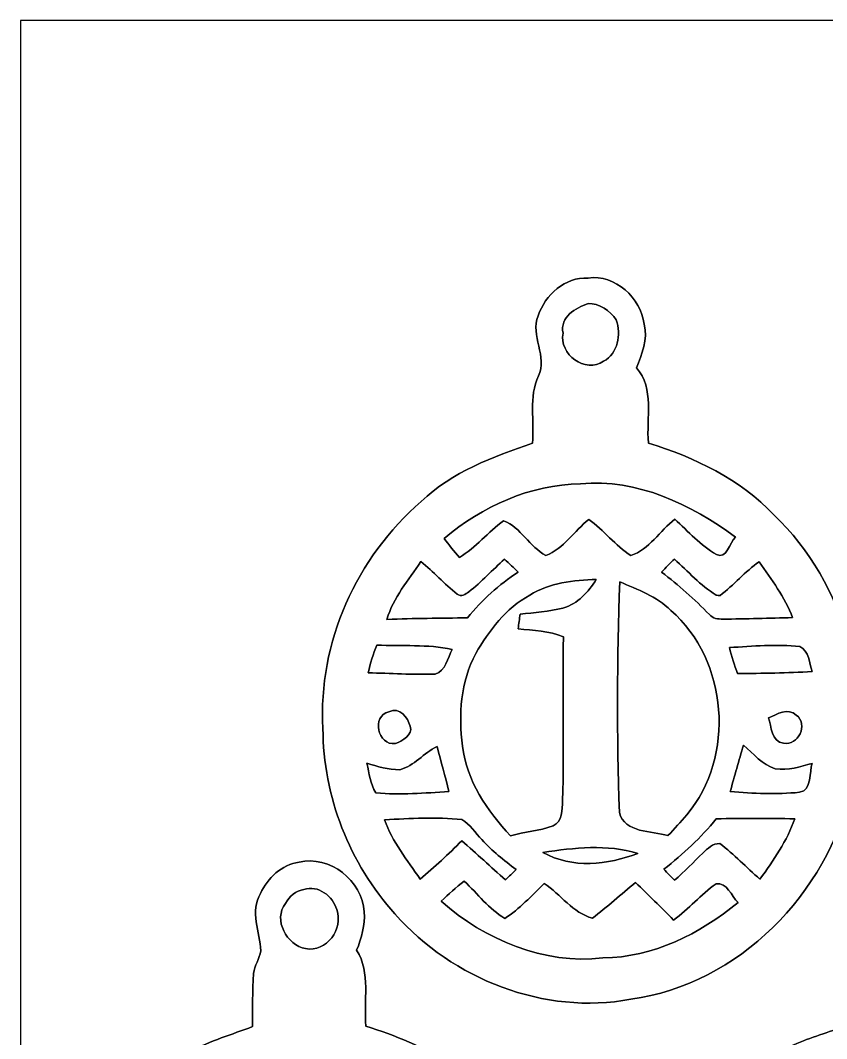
# Model space of a CAD drawing. Header units: centimetres. Extents: x -16.8 to 16.8, y -16.7 to 16.7.
# Drawn here: x -16.77 to -5.4, y 2.31 to 16.67 of the extents above; entities that cross this region are included whole.
import ezdxf

# ---------------------------------------------------------------- set-up
doc = ezdxf.new("R2010")
doc.units = ezdxf.units.CM
doc.header["$MEASUREMENT"] = 0
doc.layers.add('Layer 1', color=7, linetype='Continuous')

msp = doc.modelspace()

# ---------------------------------------------------------------- linework, layer by layer
at = {"layer": 'Layer 1', "color": 7}
for points, knots in [([(-16.77458, 16.66875), (-16.77458, 16.66875), (16.77458, 16.66875), (16.77458, 16.66875), (16.77458, 16.66875), (16.77458, 16.66875), (16.77458, -16.66875), (16.77458, -16.66875), (16.77458, -16.66875), (16.77458, -16.66875), (-16.77458, -16.66875), (-16.77458, -16.66875), (-16.77458, -16.66875), (-16.77458, -16.66875), (-16.77458, 16.66875), (-16.77458, 16.66875), (-16.77458, 16.66875), (-16.77458, 16.66875), (-16.77458, 16.66875), (-16.77458, 16.66875)], [0, 0, 0, 0, 0.16666667, 0.16666667, 0.16666667, 0.16666667, 0.33333333, 0.33333333, 0.33333333, 0.33333333, 0.5, 0.5, 0.5, 0.5, 0.66666667, 0.66666667, 0.66666667, 0.66666667, 1, 1, 1, 1]), ([(-9.46997, 12.50174), (-9.58956, 12.22657), (-9.32815, 11.92354), (-9.46644, 11.65437), (-9.46644, 11.65437), (-9.60473, 11.35839), (-9.52218, 11.01831), (-9.54864, 10.70434), (-9.54864, 10.70434), (-10.10885, 10.5156), (-10.68458, 10.30111), (-11.11885, 9.88342), (-11.11885, 9.88342), (-12.03149, 9.09955), (-12.57723, 7.89164), (-12.50633, 6.68443), (-12.50633, 6.68443), (-12.50562, 5.72594), (-12.12991, 4.77802), (-11.48997, 4.06753), (-11.48997, 4.06753), (-10.67576, 3.14607), (-9.38283, 2.6356), (-8.16116, 2.86491), (-8.16116, 2.86491), (-6.63787, 3.07763), (-5.38692, 4.35434), (-5.05813, 5.83494), (-5.05813, 5.83494), (-4.73322, 7.1942), (-5.1241, 8.72278), (-6.14433, 9.69539), (-6.14433, 9.69539), (-6.62305, 10.1981), (-7.26158, 10.50502), (-7.91563, 10.70857), (-7.91563, 10.70857), (-7.94597, 11.06064), (-7.82638, 11.48009), (-8.0839, 11.76796), (-8.0839, 11.76796), (-8.00629, 11.96305), (-7.91986, 12.16942), (-7.97454, 12.38462), (-7.97454, 12.38462), (-8.02428, 12.75503), (-8.37953, 13.08982), (-8.76547, 13.03479), (-8.76547, 13.03479), (-9.09038, 13.05384), (-9.3726, 12.79737), (-9.46997, 12.50174), (-9.46997, 12.50174), (-9.46997, 12.50174), (-9.46997, 12.50174), (-9.46997, 12.50174)], [0, 0, 0, 0, 0.06666667, 0.06666667, 0.06666667, 0.06666667, 0.13333333, 0.13333333, 0.13333333, 0.13333333, 0.2, 0.2, 0.2, 0.2, 0.26666667, 0.26666667, 0.26666667, 0.26666667, 0.33333333, 0.33333333, 0.33333333, 0.33333333, 0.4, 0.4, 0.4, 0.4, 0.46666667, 0.46666667, 0.46666667, 0.46666667, 0.53333333, 0.53333333, 0.53333333, 0.53333333, 0.6, 0.6, 0.6, 0.6, 0.66666667, 0.66666667, 0.66666667, 0.66666667, 0.73333333, 0.73333333, 0.73333333, 0.73333333, 0.8, 0.8, 0.8, 0.8, 0.86666667, 0.86666667, 0.86666667, 0.86666667, 1, 1, 1, 1]), ([(-8.76618, 12.67601), (-8.61272, 12.67989), (-8.4515, 12.57476), (-8.3693, 12.44424), (-8.3693, 12.44424), (-8.29592, 12.23857), (-8.3439, 11.97292), (-8.54604, 11.86109), (-8.54604, 11.86109), (-8.80322, 11.68294), (-9.17998, 11.95952), (-9.11895, 12.25903), (-9.11895, 12.25903), (-9.16623, 12.48551), (-8.94186, 12.61533), (-8.76618, 12.67601)], [0, 0, 0, 0, 0.2, 0.2, 0.2, 0.2, 0.4, 0.4, 0.4, 0.4, 0.6, 0.6, 0.6, 0.6, 1, 1, 1, 1]), ([(-10.79712, 9.36202), (-10.25948, 9.81675), (-9.5825, 10.1219), (-8.8713, 10.13354), (-8.8713, 10.13354), (-8.07473, 10.20657), (-7.31132, 9.84814), (-6.68796, 9.38248), (-6.68796, 9.38248), (-6.77051, 9.29957), (-6.81214, 9.06533), (-6.95537, 9.13553), (-6.95537, 9.13553), (-7.17762, 9.26782), (-7.35365, 9.45974), (-7.54204, 9.63366), (-7.54204, 9.63366), (-7.75476, 9.47385), (-7.90081, 9.2075), (-8.16151, 9.12107), (-8.16151, 9.12107), (-8.38271, 9.26147), (-8.54322, 9.47949), (-8.7563, 9.63224), (-8.7563, 9.63224), (-8.95773, 9.46679), (-9.11084, 9.22161), (-9.3599, 9.12354), (-9.3599, 9.12354), (-9.59344, 9.24278), (-9.71444, 9.51936), (-9.95786, 9.61355), (-9.95786, 9.61355), (-10.17376, 9.45021), (-10.35015, 9.23713), (-10.58192, 9.09355), (-10.58192, 9.09355), (-10.65424, 9.18281), (-10.72727, 9.271), (-10.79712, 9.36202)], [0, 0, 0, 0, 0.09090909, 0.09090909, 0.09090909, 0.09090909, 0.18181818, 0.18181818, 0.18181818, 0.18181818, 0.27272727, 0.27272727, 0.27272727, 0.27272727, 0.36363636, 0.36363636, 0.36363636, 0.36363636, 0.45454545, 0.45454545, 0.45454545, 0.45454545, 0.54545455, 0.54545455, 0.54545455, 0.54545455, 0.63636364, 0.63636364, 0.63636364, 0.63636364, 0.72727273, 0.72727273, 0.72727273, 0.72727273, 0.81818182, 0.81818182, 0.81818182, 0.81818182, 1, 1, 1, 1]), ([(-10.44681, 8.61025), (-10.26724, 8.75065), (-10.1152, 8.9214), (-9.94375, 9.07097), (-9.94375, 9.07097), (-9.87919, 9.00959), (-9.81498, 8.94821), (-9.75078, 8.88647), (-9.75078, 8.88647), (-10.02524, 8.71467), (-10.26125, 8.49207), (-10.46762, 8.24406), (-10.46762, 8.24406), (-10.84615, 8.23807), (-11.22433, 8.23666), (-11.60251, 8.22184), (-11.60251, 8.22184), (-11.51784, 8.53017), (-11.29594, 8.77358), (-11.12591, 9.03711), (-11.12591, 9.03711), (-10.94775, 8.89282), (-10.79218, 8.72172), (-10.61261, 8.57956), (-10.61261, 8.57956), (-10.5597, 8.53264), (-10.49302, 8.57744), (-10.44681, 8.61025)], [0, 0, 0, 0, 0.125, 0.125, 0.125, 0.125, 0.25, 0.25, 0.25, 0.25, 0.375, 0.375, 0.375, 0.375, 0.5, 0.5, 0.5, 0.5, 0.625, 0.625, 0.625, 0.625, 0.75, 0.75, 0.75, 0.75, 1, 1, 1, 1]), ([(-7.72901, 8.88718), (-7.67151, 8.95174), (-7.61118, 9.01312), (-7.54803, 9.07203), (-7.54803, 9.07203), (-7.35647, 8.89847), (-7.18009, 8.70197), (-6.96066, 8.56297), (-6.96066, 8.56297), (-6.94655, 8.56156), (-6.91833, 8.55839), (-6.90421, 8.55698), (-6.90421, 8.55698), (-6.70842, 8.70267), (-6.55461, 8.89847), (-6.35035, 9.03393), (-6.35035, 9.03393), (-6.18102, 8.78064), (-5.98734, 8.53581), (-5.88081, 8.24724), (-5.88081, 8.24724), (-6.20854, 8.23877), (-6.53591, 8.22642), (-6.86364, 8.22607), (-6.86364, 8.22607), (-6.93208, 8.22466), (-7.00758, 8.23348), (-7.0552, 8.28887), (-7.0552, 8.28887), (-7.2644, 8.50477), (-7.48736, 8.70797), (-7.72901, 8.88718)], [0, 0, 0, 0, 0.11111111, 0.11111111, 0.11111111, 0.11111111, 0.22222222, 0.22222222, 0.22222222, 0.22222222, 0.33333333, 0.33333333, 0.33333333, 0.33333333, 0.44444444, 0.44444444, 0.44444444, 0.44444444, 0.55555556, 0.55555556, 0.55555556, 0.55555556, 0.66666667, 0.66666667, 0.66666667, 0.66666667, 0.77777778, 0.77777778, 0.77777778, 0.77777778, 1, 1, 1, 1]), ([(-9.58638, 8.56297), (-9.3091, 8.74042), (-8.97079, 8.77499), (-8.64941, 8.78417), (-8.64941, 8.78417), (-8.76371, 8.60813), (-8.9087, 8.44127), (-9.11966, 8.38094), (-9.11966, 8.38094), (-9.31863, 8.33473), (-9.52218, 8.31674), (-9.72503, 8.29522), (-9.72503, 8.29522), (-9.73455, 8.22678), (-9.74337, 8.15799), (-9.75113, 8.08884), (-9.75113, 8.08884), (-9.53735, 8.0645), (-9.31651, 8.0585), (-9.11472, 7.97595), (-9.11472, 7.97595), (-9.12954, 7.20443), (-9.10343, 6.4329), (-9.1246, 5.66208), (-9.1246, 5.66208), (-9.13024, 5.54496), (-9.12424, 5.36504), (-9.25971, 5.31072), (-9.25971, 5.31072), (-9.45127, 5.2324), (-9.66399, 5.23134), (-9.86049, 5.16855), (-9.86049, 5.16855), (-10.18928, 5.52344), (-10.47926, 5.94325), (-10.53853, 6.43572), (-10.53853, 6.43572), (-10.59533, 6.87352), (-10.56428, 7.34413), (-10.35121, 7.73889), (-10.35121, 7.73889), (-10.16, 8.06238), (-9.92823, 8.38482), (-9.58638, 8.56297)], [0, 0, 0, 0, 0.08333333, 0.08333333, 0.08333333, 0.08333333, 0.16666667, 0.16666667, 0.16666667, 0.16666667, 0.25, 0.25, 0.25, 0.25, 0.33333333, 0.33333333, 0.33333333, 0.33333333, 0.41666667, 0.41666667, 0.41666667, 0.41666667, 0.5, 0.5, 0.5, 0.5, 0.58333333, 0.58333333, 0.58333333, 0.58333333, 0.66666667, 0.66666667, 0.66666667, 0.66666667, 0.75, 0.75, 0.75, 0.75, 0.83333333, 0.83333333, 0.83333333, 0.83333333, 1, 1, 1, 1]), ([(-8.3185, 8.75171), (-8.06662, 8.6427), (-7.7978, 8.54357), (-7.59813, 8.34778), (-7.59813, 8.34778), (-6.79133, 7.64681), (-6.68267, 6.28368), (-7.37411, 5.467), (-7.37411, 5.467), (-7.45702, 5.36469), (-7.54874, 5.26944), (-7.6387, 5.17313), (-7.6387, 5.17313), (-7.86765, 5.24298), (-8.25077, 5.20347), (-8.32379, 5.49981), (-8.32379, 5.49981), (-8.36189, 6.58248), (-8.35695, 7.66904), (-8.3185, 8.75171)], [0, 0, 0, 0, 0.16666667, 0.16666667, 0.16666667, 0.16666667, 0.33333333, 0.33333333, 0.33333333, 0.33333333, 0.5, 0.5, 0.5, 0.5, 0.66666667, 0.66666667, 0.66666667, 0.66666667, 1, 1, 1, 1]), ([(-11.74503, 7.85954), (-11.39225, 7.84331), (-11.03207, 7.87259), (-10.68423, 7.79886), (-10.68423, 7.79886), (-10.74808, 7.67821), (-10.77207, 7.49018), (-10.92412, 7.44996), (-10.92412, 7.44996), (-11.23844, 7.43973), (-11.55347, 7.46266), (-11.86744, 7.46831), (-11.86744, 7.46831), (-11.83922, 7.60271), (-11.79865, 7.73359), (-11.74503, 7.85954)], [0, 0, 0, 0, 0.2, 0.2, 0.2, 0.2, 0.4, 0.4, 0.4, 0.4, 0.6, 0.6, 0.6, 0.6, 1, 1, 1, 1]), ([(-6.77298, 7.82426), (-6.44243, 7.84225), (-6.10764, 7.87612), (-5.77779, 7.83766), (-5.77779, 7.83766), (-5.64727, 7.77769), (-5.64727, 7.60589), (-5.60388, 7.48736), (-5.60388, 7.48736), (-5.95489, 7.46407), (-6.30626, 7.4609), (-6.65727, 7.45808), (-6.65727, 7.45808), (-6.70384, 7.57731), (-6.74299, 7.69973), (-6.77298, 7.82426)], [0, 0, 0, 0, 0.2, 0.2, 0.2, 0.2, 0.4, 0.4, 0.4, 0.4, 0.6, 0.6, 0.6, 0.6, 1, 1, 1, 1]), ([(-11.57605, 6.91868), (-11.42365, 6.991), (-11.30864, 6.84071), (-11.27619, 6.71583), (-11.27619, 6.71583), (-11.23068, 6.59024), (-11.38943, 6.50487), (-11.48433, 6.471), (-11.48433, 6.471), (-11.73409, 6.43643), (-11.82652, 6.8647), (-11.57605, 6.91868)], [0, 0, 0, 0, 0.25, 0.25, 0.25, 0.25, 0.5, 0.5, 0.5, 0.5, 1, 1, 1, 1]), ([(-6.21877, 6.83366), (-6.09953, 6.88481), (-5.94642, 6.98218), (-5.8293, 6.87211), (-5.8293, 6.87211), (-5.65009, 6.73911), (-5.80319, 6.43678), (-6.01098, 6.47559), (-6.01098, 6.47559), (-6.18102, 6.4957), (-6.18173, 6.71195), (-6.21877, 6.83366)], [0, 0, 0, 0, 0.25, 0.25, 0.25, 0.25, 0.5, 0.5, 0.5, 0.5, 1, 1, 1, 1]), ([(-11.42365, 6.10164), (-11.21939, 6.15562), (-11.08251, 6.33801), (-10.89554, 6.43008), (-10.89554, 6.43008), (-10.84298, 6.217), (-10.77877, 6.00639), (-10.72833, 5.79261), (-10.72833, 5.79261), (-11.07087, 5.77462), (-11.41659, 5.74216), (-11.75879, 5.77568), (-11.75879, 5.77568), (-11.84204, 5.89809), (-11.85016, 6.05296), (-11.88649, 6.19266), (-11.88649, 6.19266), (-11.7348, 6.15103), (-11.58311, 6.09706), (-11.42365, 6.10164)], [0, 0, 0, 0, 0.16666667, 0.16666667, 0.16666667, 0.16666667, 0.33333333, 0.33333333, 0.33333333, 0.33333333, 0.5, 0.5, 0.5, 0.5, 0.66666667, 0.66666667, 0.66666667, 0.66666667, 1, 1, 1, 1]), ([(-6.57437, 6.44772), (-6.43149, 6.33166), (-6.30978, 6.16726), (-6.12458, 6.11611), (-6.12458, 6.11611), (-5.94678, 6.08259), (-5.77215, 6.14504), (-5.60317, 6.1916), (-5.60317, 6.1916), (-5.64938, 6.07342), (-5.60317, 5.81413), (-5.78132, 5.78379), (-5.78132, 5.78379), (-6.10729, 5.75028), (-6.43502, 5.76827), (-6.76063, 5.79332), (-6.76063, 5.79332), (-6.70207, 6.01274), (-6.63575, 6.2297), (-6.57437, 6.44772)], [0, 0, 0, 0, 0.16666667, 0.16666667, 0.16666667, 0.16666667, 0.33333333, 0.33333333, 0.33333333, 0.33333333, 0.5, 0.5, 0.5, 0.5, 0.66666667, 0.66666667, 0.66666667, 0.66666667, 1, 1, 1, 1]), ([(-11.63708, 5.39644), (-11.27407, 5.41408), (-10.90859, 5.43666), (-10.54594, 5.39785), (-10.54594, 5.39785), (-10.42811, 5.33153), (-10.35826, 5.20841), (-10.26231, 5.11704), (-10.26231, 5.11704), (-10.12225, 4.95441), (-9.9501, 4.82635), (-9.78253, 4.69441), (-9.78253, 4.69441), (-9.83086, 4.64573), (-9.87989, 4.5974), (-9.92893, 4.54942), (-9.92893, 4.54942), (-10.13919, 4.72828), (-10.33851, 4.91984), (-10.5477, 5.09976), (-10.5477, 5.09976), (-10.73256, 4.9089), (-10.93188, 4.73357), (-11.13226, 4.5593), (-11.13226, 4.5593), (-11.32029, 4.82459), (-11.5256, 5.08741), (-11.63708, 5.39644)], [0, 0, 0, 0, 0.125, 0.125, 0.125, 0.125, 0.25, 0.25, 0.25, 0.25, 0.375, 0.375, 0.375, 0.375, 0.5, 0.5, 0.5, 0.5, 0.625, 0.625, 0.625, 0.625, 0.75, 0.75, 0.75, 0.75, 1, 1, 1, 1]), ([(-6.95748, 5.4102), (-6.58848, 5.41514), (-6.21947, 5.41549), (-5.85047, 5.40985), (-5.85047, 5.40985), (-5.95701, 5.09658), (-6.14998, 4.82494), (-6.34189, 4.5593), (-6.34189, 4.5593), (-6.53344, 4.72264), (-6.7056, 4.9082), (-6.90704, 5.05989), (-6.90704, 5.05989), (-7.00617, 5.06483), (-7.08096, 4.98898), (-7.14798, 4.92654), (-7.14798, 4.92654), (-7.27851, 4.79637), (-7.40798, 4.66584), (-7.54451, 4.54201), (-7.54451, 4.54201), (-7.59601, 4.59352), (-7.64681, 4.64608), (-7.6962, 4.699), (-7.6962, 4.699), (-7.42633, 4.91067), (-7.17338, 5.1435), (-6.95748, 5.4102)], [0, 0, 0, 0, 0.125, 0.125, 0.125, 0.125, 0.25, 0.25, 0.25, 0.25, 0.375, 0.375, 0.375, 0.375, 0.5, 0.5, 0.5, 0.5, 0.625, 0.625, 0.625, 0.625, 0.75, 0.75, 0.75, 0.75, 1, 1, 1, 1]), ([(-9.40188, 4.93607), (-8.96338, 5.00204), (-8.49454, 5.05284), (-8.06309, 4.92196), (-8.06309, 4.92196), (-8.48924, 4.76109), (-8.98984, 4.70112), (-9.40188, 4.93607)], [0, 0, 0, 0, 0.33333333, 0.33333333, 0.33333333, 0.33333333, 1, 1, 1, 1]), ([(-12.84358, 4.79743), (-13.08629, 4.76391), (-13.28843, 4.57447), (-13.38756, 4.35645), (-13.38756, 4.35645), (-13.53679, 4.10563), (-13.39921, 3.81529), (-13.38298, 3.54683), (-13.38298, 3.54683), (-13.39991, 3.4357), (-13.47082, 3.3401), (-13.48352, 3.22721), (-13.48352, 3.22721), (-13.50292, 2.97886), (-13.49657, 2.72909), (-13.49869, 2.47968), (-13.49869, 2.47968), (-13.79079, 2.36784), (-14.09418, 2.28141), (-14.37111, 2.13254), (-14.37111, 2.13254), (-15.02198, 1.79211), (-15.56385, 1.25413), (-15.93356, 0.62124), (-15.93356, 0.62124), (-16.7259, -0.72143), (-16.6497, -2.51601), (-15.74624, -3.78672), (-15.74624, -3.78672), (-15.02516, -4.86622), (-13.70189, -5.53473), (-12.40084, -5.40985), (-12.40084, -5.40985), (-10.95481, -5.31671), (-9.67423, -4.26332), (-9.17787, -2.92206), (-9.17787, -2.92206), (-8.66175, -1.61149), (-8.88894, -0.03669), (-9.75819, 1.0728), (-9.75819, 1.0728), (-10.27606, 1.78294), (-11.07158, 2.23555), (-11.90131, 2.48461), (-11.90131, 2.48461), (-11.93236, 2.83633), (-11.83181, 3.23885), (-12.03043, 3.55494), (-12.03043, 3.55494), (-11.96446, 3.72745), (-11.90907, 3.90984), (-11.92283, 4.09646), (-11.92283, 4.09646), (-11.94964, 4.53496), (-12.40896, 4.90291), (-12.84358, 4.79743), (-12.84358, 4.79743), (-12.84358, 4.79743), (-12.84358, 4.79743), (-12.84358, 4.79743)], [0, 0, 0, 0, 0.0625, 0.0625, 0.0625, 0.0625, 0.125, 0.125, 0.125, 0.125, 0.1875, 0.1875, 0.1875, 0.1875, 0.25, 0.25, 0.25, 0.25, 0.3125, 0.3125, 0.3125, 0.3125, 0.375, 0.375, 0.375, 0.375, 0.4375, 0.4375, 0.4375, 0.4375, 0.5, 0.5, 0.5, 0.5, 0.5625, 0.5625, 0.5625, 0.5625, 0.625, 0.625, 0.625, 0.625, 0.6875, 0.6875, 0.6875, 0.6875, 0.75, 0.75, 0.75, 0.75, 0.8125, 0.8125, 0.8125, 0.8125, 0.875, 0.875, 0.875, 0.875, 1, 1, 1, 1]), ([(-5.1308, 4.11021), (-5.15549, 3.8795), (-5.00839, 3.64278), (-5.09764, 3.41736), (-5.09764, 3.41736), (-5.19042, 3.11397), (-5.16396, 2.79224), (-5.1756, 2.47932), (-5.1756, 2.47932), (-5.4169, 2.37949), (-5.67231, 2.31563), (-5.90868, 2.2031), (-5.90868, 2.2031), (-7.31943, 1.56245), (-8.22607, 0.00529), (-8.15834, -1.53353), (-8.15834, -1.53353), (-8.14317, -2.78941), (-7.50746, -4.02661), (-6.47488, -4.74662), (-6.47488, -4.74662), (-5.36822, -5.55731), (-3.78531, -5.64444), (-2.60103, -4.94841), (-2.60103, -4.94841), (-1.16769, -4.17618), (-0.37148, -2.43699), (-0.63359, -0.84349), (-0.63359, -0.84349), (-0.75212, 0.14499), (-1.28094, 1.06221), (-2.04047, 1.69792), (-2.04047, 1.69792), (-2.47544, 2.08809), (-3.0286, 2.29835), (-3.57258, 2.48391), (-3.57258, 2.48391), (-3.58704, 2.81023), (-3.55247, 3.15066), (-3.66324, 3.46393), (-3.66324, 3.46393), (-3.74333, 3.65619), (-3.58211, 3.84246), (-3.58987, 4.03613), (-3.58987, 4.03613), (-3.6262, 4.32082), (-3.76696, 4.62139), (-4.04566, 4.73922), (-4.04566, 4.73922), (-4.49086, 4.97769), (-5.12692, 4.62598), (-5.1308, 4.11021), (-5.1308, 4.11021), (-5.1308, 4.11021), (-5.1308, 4.11021), (-5.1308, 4.11021)], [0, 0, 0, 0, 0.06666667, 0.06666667, 0.06666667, 0.06666667, 0.13333333, 0.13333333, 0.13333333, 0.13333333, 0.2, 0.2, 0.2, 0.2, 0.26666667, 0.26666667, 0.26666667, 0.26666667, 0.33333333, 0.33333333, 0.33333333, 0.33333333, 0.4, 0.4, 0.4, 0.4, 0.46666667, 0.46666667, 0.46666667, 0.46666667, 0.53333333, 0.53333333, 0.53333333, 0.53333333, 0.6, 0.6, 0.6, 0.6, 0.66666667, 0.66666667, 0.66666667, 0.66666667, 0.73333333, 0.73333333, 0.73333333, 0.73333333, 0.8, 0.8, 0.8, 0.8, 0.86666667, 0.86666667, 0.86666667, 0.86666667, 1, 1, 1, 1]), ([(-12.77338, 4.4129), (-12.57476, 4.48063), (-12.3638, 4.31765), (-12.31053, 4.12962), (-12.31053, 4.12962), (-12.21246, 3.85833), (-12.4527, 3.52143), (-12.75256, 3.57893), (-12.75256, 3.57893), (-13.01433, 3.62797), (-13.214, 3.98604), (-13.03408, 4.21499), (-13.03408, 4.21499), (-12.98046, 4.31377), (-12.88874, 4.39879), (-12.77338, 4.4129)], [0, 0, 0, 0, 0.2, 0.2, 0.2, 0.2, 0.4, 0.4, 0.4, 0.4, 0.6, 0.6, 0.6, 0.6, 1, 1, 1, 1]), ([(-10.83698, 4.24921), (-10.73256, 4.34622), (-10.62919, 4.445), (-10.51278, 4.5279), (-10.51278, 4.5279), (-10.32228, 4.35504), (-10.16423, 4.13491), (-9.93987, 4.00473), (-9.93987, 4.00473), (-9.73067, 4.13844), (-9.56381, 4.32647), (-9.38565, 4.49721), (-9.38565, 4.49721), (-9.15494, 4.34375), (-8.97784, 4.08517), (-8.70479, 4.0065), (-8.70479, 4.0065), (-8.4963, 4.16736), (-8.30368, 4.34799), (-8.09519, 4.50921), (-8.09519, 4.50921), (-7.91633, 4.33388), (-7.73748, 4.15854), (-7.55897, 3.98251), (-7.55897, 3.98251), (-7.34236, 4.13244), (-7.17868, 4.34587), (-6.96066, 4.49263), (-6.96066, 4.49263), (-6.80791, 4.51697), (-6.7437, 4.32329), (-6.65057, 4.23016), (-6.65057, 4.23016), (-7.18608, 3.78601), (-7.84789, 3.45616), (-8.55557, 3.44699), (-8.55557, 3.44699), (-9.39094, 3.35421), (-10.22068, 3.69888), (-10.83698, 4.24921)], [0, 0, 0, 0, 0.09090909, 0.09090909, 0.09090909, 0.09090909, 0.18181818, 0.18181818, 0.18181818, 0.18181818, 0.27272727, 0.27272727, 0.27272727, 0.27272727, 0.36363636, 0.36363636, 0.36363636, 0.36363636, 0.45454545, 0.45454545, 0.45454545, 0.45454545, 0.54545455, 0.54545455, 0.54545455, 0.54545455, 0.63636364, 0.63636364, 0.63636364, 0.63636364, 0.72727273, 0.72727273, 0.72727273, 0.72727273, 0.81818182, 0.81818182, 0.81818182, 0.81818182, 1, 1, 1, 1])]:
    msp.add_open_spline(points, degree=3, knots=knots, dxfattribs=at)
at = {"layer": 'Layer 1', "color": 250}
for points, knots in [([(-9.46997, 12.50174), (-9.3726, 12.79737), (-9.09038, 13.05384), (-8.76547, 13.03479), (-8.76547, 13.03479), (-8.37953, 13.08982), (-8.02428, 12.75503), (-7.97454, 12.38462), (-7.97454, 12.38462), (-7.91986, 12.16942), (-8.00629, 11.96305), (-8.0839, 11.76796), (-8.0839, 11.76796), (-7.82638, 11.48009), (-7.94597, 11.06064), (-7.91563, 10.70857), (-7.91563, 10.70857), (-7.26158, 10.50502), (-6.62305, 10.1981), (-6.14433, 9.69539), (-6.14433, 9.69539), (-5.1241, 8.72278), (-4.73322, 7.1942), (-5.05813, 5.83494), (-5.05813, 5.83494), (-5.38692, 4.35434), (-6.63787, 3.07763), (-8.16116, 2.86491), (-8.16116, 2.86491), (-9.38283, 2.6356), (-10.67576, 3.14607), (-11.48997, 4.06753), (-11.48997, 4.06753), (-12.12991, 4.77802), (-12.50562, 5.72594), (-12.50633, 6.68443), (-12.50633, 6.68443), (-12.57723, 7.89164), (-12.03149, 9.09955), (-11.11885, 9.88342), (-11.11885, 9.88342), (-10.68458, 10.30111), (-10.10885, 10.5156), (-9.54864, 10.70434), (-9.54864, 10.70434), (-9.52218, 11.01831), (-9.60473, 11.35839), (-9.46644, 11.65437), (-9.46644, 11.65437), (-9.32815, 11.92354), (-9.58956, 12.22657), (-9.46997, 12.50174), (-9.46997, 12.50174), (-9.46997, 12.50174), (-9.46997, 12.50174), (-9.46997, 12.50174)], [0, 0, 0, 0, 0.06666667, 0.06666667, 0.06666667, 0.06666667, 0.13333333, 0.13333333, 0.13333333, 0.13333333, 0.2, 0.2, 0.2, 0.2, 0.26666667, 0.26666667, 0.26666667, 0.26666667, 0.33333333, 0.33333333, 0.33333333, 0.33333333, 0.4, 0.4, 0.4, 0.4, 0.46666667, 0.46666667, 0.46666667, 0.46666667, 0.53333333, 0.53333333, 0.53333333, 0.53333333, 0.6, 0.6, 0.6, 0.6, 0.66666667, 0.66666667, 0.66666667, 0.66666667, 0.73333333, 0.73333333, 0.73333333, 0.73333333, 0.8, 0.8, 0.8, 0.8, 0.86666667, 0.86666667, 0.86666667, 0.86666667, 1, 1, 1, 1]), ([(-8.76618, 12.67601), (-8.94186, 12.61533), (-9.16623, 12.48551), (-9.11895, 12.25903), (-9.11895, 12.25903), (-9.17998, 11.95952), (-8.80322, 11.68294), (-8.54604, 11.86109), (-8.54604, 11.86109), (-8.3439, 11.97292), (-8.29592, 12.23857), (-8.3693, 12.44424), (-8.3693, 12.44424), (-8.4515, 12.57476), (-8.61272, 12.67989), (-8.76618, 12.67601), (-8.76618, 12.67601), (-8.76618, 12.67601), (-8.76618, 12.67601), (-8.76618, 12.67601)], [0, 0, 0, 0, 0.16666667, 0.16666667, 0.16666667, 0.16666667, 0.33333333, 0.33333333, 0.33333333, 0.33333333, 0.5, 0.5, 0.5, 0.5, 0.66666667, 0.66666667, 0.66666667, 0.66666667, 1, 1, 1, 1]), ([(-10.79712, 9.36202), (-10.72727, 9.271), (-10.65424, 9.18281), (-10.58192, 9.09355), (-10.58192, 9.09355), (-10.35015, 9.23713), (-10.17376, 9.45021), (-9.95786, 9.61355), (-9.95786, 9.61355), (-9.71444, 9.51936), (-9.59344, 9.24278), (-9.3599, 9.12354), (-9.3599, 9.12354), (-9.11084, 9.22161), (-8.95773, 9.46679), (-8.7563, 9.63224), (-8.7563, 9.63224), (-8.54322, 9.47949), (-8.38271, 9.26147), (-8.16151, 9.12107), (-8.16151, 9.12107), (-7.90081, 9.2075), (-7.75476, 9.47385), (-7.54204, 9.63366), (-7.54204, 9.63366), (-7.35365, 9.45974), (-7.17762, 9.26782), (-6.95537, 9.13553), (-6.95537, 9.13553), (-6.81214, 9.06533), (-6.77051, 9.29957), (-6.68796, 9.38248), (-6.68796, 9.38248), (-7.31132, 9.84814), (-8.07473, 10.20657), (-8.8713, 10.13354), (-8.8713, 10.13354), (-9.5825, 10.1219), (-10.25948, 9.81675), (-10.79712, 9.36202), (-10.79712, 9.36202), (-10.79712, 9.36202), (-10.79712, 9.36202), (-10.79712, 9.36202)], [0, 0, 0, 0, 0.08333333, 0.08333333, 0.08333333, 0.08333333, 0.16666667, 0.16666667, 0.16666667, 0.16666667, 0.25, 0.25, 0.25, 0.25, 0.33333333, 0.33333333, 0.33333333, 0.33333333, 0.41666667, 0.41666667, 0.41666667, 0.41666667, 0.5, 0.5, 0.5, 0.5, 0.58333333, 0.58333333, 0.58333333, 0.58333333, 0.66666667, 0.66666667, 0.66666667, 0.66666667, 0.75, 0.75, 0.75, 0.75, 0.83333333, 0.83333333, 0.83333333, 0.83333333, 1, 1, 1, 1]), ([(-10.44681, 8.61025), (-10.49302, 8.57744), (-10.5597, 8.53264), (-10.61261, 8.57956), (-10.61261, 8.57956), (-10.79218, 8.72172), (-10.94775, 8.89282), (-11.12591, 9.03711), (-11.12591, 9.03711), (-11.29594, 8.77358), (-11.51784, 8.53017), (-11.60251, 8.22184), (-11.60251, 8.22184), (-11.22433, 8.23666), (-10.84615, 8.23807), (-10.46762, 8.24406), (-10.46762, 8.24406), (-10.26125, 8.49207), (-10.02524, 8.71467), (-9.75078, 8.88647), (-9.75078, 8.88647), (-9.81498, 8.94821), (-9.87919, 9.00959), (-9.94375, 9.07097), (-9.94375, 9.07097), (-10.1152, 8.9214), (-10.26724, 8.75065), (-10.44681, 8.61025), (-10.44681, 8.61025), (-10.44681, 8.61025), (-10.44681, 8.61025), (-10.44681, 8.61025)], [0, 0, 0, 0, 0.11111111, 0.11111111, 0.11111111, 0.11111111, 0.22222222, 0.22222222, 0.22222222, 0.22222222, 0.33333333, 0.33333333, 0.33333333, 0.33333333, 0.44444444, 0.44444444, 0.44444444, 0.44444444, 0.55555556, 0.55555556, 0.55555556, 0.55555556, 0.66666667, 0.66666667, 0.66666667, 0.66666667, 0.77777778, 0.77777778, 0.77777778, 0.77777778, 1, 1, 1, 1]), ([(-7.72901, 8.88718), (-7.48736, 8.70797), (-7.2644, 8.50477), (-7.0552, 8.28887), (-7.0552, 8.28887), (-7.00758, 8.23348), (-6.93208, 8.22466), (-6.86364, 8.22607), (-6.86364, 8.22607), (-6.53591, 8.22642), (-6.20854, 8.23877), (-5.88081, 8.24724), (-5.88081, 8.24724), (-5.98734, 8.53581), (-6.18102, 8.78064), (-6.35035, 9.03393), (-6.35035, 9.03393), (-6.55461, 8.89847), (-6.70842, 8.70267), (-6.90421, 8.55698), (-6.90421, 8.55698), (-6.91833, 8.55839), (-6.94655, 8.56156), (-6.96066, 8.56297), (-6.96066, 8.56297), (-7.18009, 8.70197), (-7.35647, 8.89847), (-7.54803, 9.07203), (-7.54803, 9.07203), (-7.61118, 9.01312), (-7.67151, 8.95174), (-7.72901, 8.88718), (-7.72901, 8.88718), (-7.72901, 8.88718), (-7.72901, 8.88718), (-7.72901, 8.88718)], [0, 0, 0, 0, 0.1, 0.1, 0.1, 0.1, 0.2, 0.2, 0.2, 0.2, 0.3, 0.3, 0.3, 0.3, 0.4, 0.4, 0.4, 0.4, 0.5, 0.5, 0.5, 0.5, 0.6, 0.6, 0.6, 0.6, 0.7, 0.7, 0.7, 0.7, 0.8, 0.8, 0.8, 0.8, 1, 1, 1, 1]), ([(-9.58638, 8.56297), (-9.92823, 8.38482), (-10.16, 8.06238), (-10.35121, 7.73889), (-10.35121, 7.73889), (-10.56428, 7.34413), (-10.59533, 6.87352), (-10.53853, 6.43572), (-10.53853, 6.43572), (-10.47926, 5.94325), (-10.18928, 5.52344), (-9.86049, 5.16855), (-9.86049, 5.16855), (-9.66399, 5.23134), (-9.45127, 5.2324), (-9.25971, 5.31072), (-9.25971, 5.31072), (-9.12424, 5.36504), (-9.13024, 5.54496), (-9.1246, 5.66208), (-9.1246, 5.66208), (-9.10343, 6.4329), (-9.12954, 7.20443), (-9.11472, 7.97595), (-9.11472, 7.97595), (-9.31651, 8.0585), (-9.53735, 8.0645), (-9.75113, 8.08884), (-9.75113, 8.08884), (-9.74337, 8.15799), (-9.73455, 8.22678), (-9.72503, 8.29522), (-9.72503, 8.29522), (-9.52218, 8.31674), (-9.31863, 8.33473), (-9.11966, 8.38094), (-9.11966, 8.38094), (-8.9087, 8.44127), (-8.76371, 8.60813), (-8.64941, 8.78417), (-8.64941, 8.78417), (-8.97079, 8.77499), (-9.3091, 8.74042), (-9.58638, 8.56297), (-9.58638, 8.56297), (-9.58638, 8.56297), (-9.58638, 8.56297), (-9.58638, 8.56297)], [0, 0, 0, 0, 0.07692308, 0.07692308, 0.07692308, 0.07692308, 0.15384615, 0.15384615, 0.15384615, 0.15384615, 0.23076923, 0.23076923, 0.23076923, 0.23076923, 0.30769231, 0.30769231, 0.30769231, 0.30769231, 0.38461538, 0.38461538, 0.38461538, 0.38461538, 0.46153846, 0.46153846, 0.46153846, 0.46153846, 0.53846154, 0.53846154, 0.53846154, 0.53846154, 0.61538462, 0.61538462, 0.61538462, 0.61538462, 0.69230769, 0.69230769, 0.69230769, 0.69230769, 0.76923077, 0.76923077, 0.76923077, 0.76923077, 0.84615385, 0.84615385, 0.84615385, 0.84615385, 1, 1, 1, 1]), ([(-8.3185, 8.75171), (-8.35695, 7.66904), (-8.36189, 6.58248), (-8.32379, 5.49981), (-8.32379, 5.49981), (-8.25077, 5.20347), (-7.86765, 5.24298), (-7.6387, 5.17313), (-7.6387, 5.17313), (-7.54874, 5.26944), (-7.45702, 5.36469), (-7.37411, 5.467), (-7.37411, 5.467), (-6.68267, 6.28368), (-6.79133, 7.64681), (-7.59813, 8.34778), (-7.59813, 8.34778), (-7.7978, 8.54357), (-8.06662, 8.6427), (-8.3185, 8.75171), (-8.3185, 8.75171), (-8.3185, 8.75171), (-8.3185, 8.75171), (-8.3185, 8.75171)], [0, 0, 0, 0, 0.14285714, 0.14285714, 0.14285714, 0.14285714, 0.28571429, 0.28571429, 0.28571429, 0.28571429, 0.42857143, 0.42857143, 0.42857143, 0.42857143, 0.57142857, 0.57142857, 0.57142857, 0.57142857, 0.71428571, 0.71428571, 0.71428571, 0.71428571, 1, 1, 1, 1]), ([(-11.74503, 7.85954), (-11.79865, 7.73359), (-11.83922, 7.60271), (-11.86744, 7.46831), (-11.86744, 7.46831), (-11.55347, 7.46266), (-11.23844, 7.43973), (-10.92412, 7.44996), (-10.92412, 7.44996), (-10.77207, 7.49018), (-10.74808, 7.67821), (-10.68423, 7.79886), (-10.68423, 7.79886), (-11.03207, 7.87259), (-11.39225, 7.84331), (-11.74503, 7.85954), (-11.74503, 7.85954), (-11.74503, 7.85954), (-11.74503, 7.85954), (-11.74503, 7.85954)], [0, 0, 0, 0, 0.16666667, 0.16666667, 0.16666667, 0.16666667, 0.33333333, 0.33333333, 0.33333333, 0.33333333, 0.5, 0.5, 0.5, 0.5, 0.66666667, 0.66666667, 0.66666667, 0.66666667, 1, 1, 1, 1]), ([(-6.77298, 7.82426), (-6.74299, 7.69973), (-6.70384, 7.57731), (-6.65727, 7.45808), (-6.65727, 7.45808), (-6.30626, 7.4609), (-5.95489, 7.46407), (-5.60388, 7.48736), (-5.60388, 7.48736), (-5.64727, 7.60589), (-5.64727, 7.77769), (-5.77779, 7.83766), (-5.77779, 7.83766), (-6.10764, 7.87612), (-6.44243, 7.84225), (-6.77298, 7.82426), (-6.77298, 7.82426), (-6.77298, 7.82426), (-6.77298, 7.82426), (-6.77298, 7.82426)], [0, 0, 0, 0, 0.16666667, 0.16666667, 0.16666667, 0.16666667, 0.33333333, 0.33333333, 0.33333333, 0.33333333, 0.5, 0.5, 0.5, 0.5, 0.66666667, 0.66666667, 0.66666667, 0.66666667, 1, 1, 1, 1]), ([(-11.57605, 6.91868), (-11.82652, 6.8647), (-11.73409, 6.43643), (-11.48433, 6.471), (-11.48433, 6.471), (-11.38943, 6.50487), (-11.23068, 6.59024), (-11.27619, 6.71583), (-11.27619, 6.71583), (-11.30864, 6.84071), (-11.42365, 6.991), (-11.57605, 6.91868), (-11.57605, 6.91868), (-11.57605, 6.91868), (-11.57605, 6.91868), (-11.57605, 6.91868)], [0, 0, 0, 0, 0.2, 0.2, 0.2, 0.2, 0.4, 0.4, 0.4, 0.4, 0.6, 0.6, 0.6, 0.6, 1, 1, 1, 1]), ([(-6.21877, 6.83366), (-6.18173, 6.71195), (-6.18102, 6.4957), (-6.01098, 6.47559), (-6.01098, 6.47559), (-5.80319, 6.43678), (-5.65009, 6.73911), (-5.8293, 6.87211), (-5.8293, 6.87211), (-5.94642, 6.98218), (-6.09953, 6.88481), (-6.21877, 6.83366), (-6.21877, 6.83366), (-6.21877, 6.83366), (-6.21877, 6.83366), (-6.21877, 6.83366)], [0, 0, 0, 0, 0.2, 0.2, 0.2, 0.2, 0.4, 0.4, 0.4, 0.4, 0.6, 0.6, 0.6, 0.6, 1, 1, 1, 1]), ([(-11.42365, 6.10164), (-11.58311, 6.09706), (-11.7348, 6.15103), (-11.88649, 6.19266), (-11.88649, 6.19266), (-11.85016, 6.05296), (-11.84204, 5.89809), (-11.75879, 5.77568), (-11.75879, 5.77568), (-11.41659, 5.74216), (-11.07087, 5.77462), (-10.72833, 5.79261), (-10.72833, 5.79261), (-10.77877, 6.00639), (-10.84298, 6.217), (-10.89554, 6.43008), (-10.89554, 6.43008), (-11.08251, 6.33801), (-11.21939, 6.15562), (-11.42365, 6.10164), (-11.42365, 6.10164), (-11.42365, 6.10164), (-11.42365, 6.10164), (-11.42365, 6.10164)], [0, 0, 0, 0, 0.14285714, 0.14285714, 0.14285714, 0.14285714, 0.28571429, 0.28571429, 0.28571429, 0.28571429, 0.42857143, 0.42857143, 0.42857143, 0.42857143, 0.57142857, 0.57142857, 0.57142857, 0.57142857, 0.71428571, 0.71428571, 0.71428571, 0.71428571, 1, 1, 1, 1]), ([(-6.57437, 6.44772), (-6.63575, 6.2297), (-6.70207, 6.01274), (-6.76063, 5.79332), (-6.76063, 5.79332), (-6.43502, 5.76827), (-6.10729, 5.75028), (-5.78132, 5.78379), (-5.78132, 5.78379), (-5.60317, 5.81413), (-5.64938, 6.07342), (-5.60317, 6.1916), (-5.60317, 6.1916), (-5.77215, 6.14504), (-5.94678, 6.08259), (-6.12458, 6.11611), (-6.12458, 6.11611), (-6.30978, 6.16726), (-6.43149, 6.33166), (-6.57437, 6.44772), (-6.57437, 6.44772), (-6.57437, 6.44772), (-6.57437, 6.44772), (-6.57437, 6.44772)], [0, 0, 0, 0, 0.14285714, 0.14285714, 0.14285714, 0.14285714, 0.28571429, 0.28571429, 0.28571429, 0.28571429, 0.42857143, 0.42857143, 0.42857143, 0.42857143, 0.57142857, 0.57142857, 0.57142857, 0.57142857, 0.71428571, 0.71428571, 0.71428571, 0.71428571, 1, 1, 1, 1]), ([(-11.63708, 5.39644), (-11.5256, 5.08741), (-11.32029, 4.82459), (-11.13226, 4.5593), (-11.13226, 4.5593), (-10.93188, 4.73357), (-10.73256, 4.9089), (-10.5477, 5.09976), (-10.5477, 5.09976), (-10.33851, 4.91984), (-10.13919, 4.72828), (-9.92893, 4.54942), (-9.92893, 4.54942), (-9.87989, 4.5974), (-9.83086, 4.64573), (-9.78253, 4.69441), (-9.78253, 4.69441), (-9.9501, 4.82635), (-10.12225, 4.95441), (-10.26231, 5.11704), (-10.26231, 5.11704), (-10.35826, 5.20841), (-10.42811, 5.33153), (-10.54594, 5.39785), (-10.54594, 5.39785), (-10.90859, 5.43666), (-11.27407, 5.41408), (-11.63708, 5.39644), (-11.63708, 5.39644), (-11.63708, 5.39644), (-11.63708, 5.39644), (-11.63708, 5.39644)], [0, 0, 0, 0, 0.11111111, 0.11111111, 0.11111111, 0.11111111, 0.22222222, 0.22222222, 0.22222222, 0.22222222, 0.33333333, 0.33333333, 0.33333333, 0.33333333, 0.44444444, 0.44444444, 0.44444444, 0.44444444, 0.55555556, 0.55555556, 0.55555556, 0.55555556, 0.66666667, 0.66666667, 0.66666667, 0.66666667, 0.77777778, 0.77777778, 0.77777778, 0.77777778, 1, 1, 1, 1]), ([(-6.95748, 5.4102), (-7.17338, 5.1435), (-7.42633, 4.91067), (-7.6962, 4.699), (-7.6962, 4.699), (-7.64681, 4.64608), (-7.59601, 4.59352), (-7.54451, 4.54201), (-7.54451, 4.54201), (-7.40798, 4.66584), (-7.27851, 4.79637), (-7.14798, 4.92654), (-7.14798, 4.92654), (-7.08096, 4.98898), (-7.00617, 5.06483), (-6.90704, 5.05989), (-6.90704, 5.05989), (-6.7056, 4.9082), (-6.53344, 4.72264), (-6.34189, 4.5593), (-6.34189, 4.5593), (-6.14998, 4.82494), (-5.95701, 5.09658), (-5.85047, 5.40985), (-5.85047, 5.40985), (-6.21947, 5.41549), (-6.58848, 5.41514), (-6.95748, 5.4102), (-6.95748, 5.4102), (-6.95748, 5.4102), (-6.95748, 5.4102), (-6.95748, 5.4102)], [0, 0, 0, 0, 0.11111111, 0.11111111, 0.11111111, 0.11111111, 0.22222222, 0.22222222, 0.22222222, 0.22222222, 0.33333333, 0.33333333, 0.33333333, 0.33333333, 0.44444444, 0.44444444, 0.44444444, 0.44444444, 0.55555556, 0.55555556, 0.55555556, 0.55555556, 0.66666667, 0.66666667, 0.66666667, 0.66666667, 0.77777778, 0.77777778, 0.77777778, 0.77777778, 1, 1, 1, 1]), ([(-9.40188, 4.93607), (-8.98984, 4.70112), (-8.48924, 4.76109), (-8.06309, 4.92196), (-8.06309, 4.92196), (-8.49454, 5.05284), (-8.96338, 5.00204), (-9.40188, 4.93607), (-9.40188, 4.93607), (-9.40188, 4.93607), (-9.40188, 4.93607), (-9.40188, 4.93607)], [0, 0, 0, 0, 0.25, 0.25, 0.25, 0.25, 0.5, 0.5, 0.5, 0.5, 1, 1, 1, 1]), ([(-12.84358, 4.79743), (-12.40896, 4.90291), (-11.94964, 4.53496), (-11.92283, 4.09646), (-11.92283, 4.09646), (-11.90907, 3.90984), (-11.96446, 3.72745), (-12.03043, 3.55494), (-12.03043, 3.55494), (-11.83181, 3.23885), (-11.93236, 2.83633), (-11.90131, 2.48461), (-11.90131, 2.48461), (-11.07158, 2.23555), (-10.27606, 1.78294), (-9.75819, 1.0728), (-9.75819, 1.0728), (-8.88894, -0.03669), (-8.66175, -1.61149), (-9.17787, -2.92206), (-9.17787, -2.92206), (-9.67423, -4.26332), (-10.95481, -5.31671), (-12.40084, -5.40985), (-12.40084, -5.40985), (-13.70189, -5.53473), (-15.02516, -4.86622), (-15.74624, -3.78672), (-15.74624, -3.78672), (-16.6497, -2.51601), (-16.7259, -0.72143), (-15.93356, 0.62124), (-15.93356, 0.62124), (-15.56385, 1.25413), (-15.02198, 1.79211), (-14.37111, 2.13254), (-14.37111, 2.13254), (-14.09418, 2.28141), (-13.79079, 2.36784), (-13.49869, 2.47968), (-13.49869, 2.47968), (-13.49657, 2.72909), (-13.50292, 2.97886), (-13.48352, 3.22721), (-13.48352, 3.22721), (-13.47082, 3.3401), (-13.39991, 3.4357), (-13.38298, 3.54683), (-13.38298, 3.54683), (-13.39921, 3.81529), (-13.53679, 4.10563), (-13.38756, 4.35645), (-13.38756, 4.35645), (-13.28843, 4.57447), (-13.08629, 4.76391), (-12.84358, 4.79743), (-12.84358, 4.79743), (-12.84358, 4.79743), (-12.84358, 4.79743), (-12.84358, 4.79743)], [0, 0, 0, 0, 0.0625, 0.0625, 0.0625, 0.0625, 0.125, 0.125, 0.125, 0.125, 0.1875, 0.1875, 0.1875, 0.1875, 0.25, 0.25, 0.25, 0.25, 0.3125, 0.3125, 0.3125, 0.3125, 0.375, 0.375, 0.375, 0.375, 0.4375, 0.4375, 0.4375, 0.4375, 0.5, 0.5, 0.5, 0.5, 0.5625, 0.5625, 0.5625, 0.5625, 0.625, 0.625, 0.625, 0.625, 0.6875, 0.6875, 0.6875, 0.6875, 0.75, 0.75, 0.75, 0.75, 0.8125, 0.8125, 0.8125, 0.8125, 0.875, 0.875, 0.875, 0.875, 1, 1, 1, 1]), ([(-5.1308, 4.11021), (-5.12692, 4.62598), (-4.49086, 4.97769), (-4.04566, 4.73922), (-4.04566, 4.73922), (-3.76696, 4.62139), (-3.6262, 4.32082), (-3.58987, 4.03613), (-3.58987, 4.03613), (-3.58211, 3.84246), (-3.74333, 3.65619), (-3.66324, 3.46393), (-3.66324, 3.46393), (-3.55247, 3.15066), (-3.58704, 2.81023), (-3.57258, 2.48391), (-3.57258, 2.48391), (-3.0286, 2.29835), (-2.47544, 2.08809), (-2.04047, 1.69792), (-2.04047, 1.69792), (-1.28094, 1.06221), (-0.75212, 0.14499), (-0.63359, -0.84349), (-0.63359, -0.84349), (-0.37148, -2.43699), (-1.16769, -4.17618), (-2.60103, -4.94841), (-2.60103, -4.94841), (-3.78531, -5.64444), (-5.36822, -5.55731), (-6.47488, -4.74662), (-6.47488, -4.74662), (-7.50746, -4.02661), (-8.14317, -2.78941), (-8.15834, -1.53353), (-8.15834, -1.53353), (-8.22607, 0.00529), (-7.31943, 1.56245), (-5.90868, 2.2031), (-5.90868, 2.2031), (-5.67231, 2.31563), (-5.4169, 2.37949), (-5.1756, 2.47932), (-5.1756, 2.47932), (-5.16396, 2.79224), (-5.19042, 3.11397), (-5.09764, 3.41736), (-5.09764, 3.41736), (-5.00839, 3.64278), (-5.15549, 3.8795), (-5.1308, 4.11021), (-5.1308, 4.11021), (-5.1308, 4.11021), (-5.1308, 4.11021), (-5.1308, 4.11021)], [0, 0, 0, 0, 0.06666667, 0.06666667, 0.06666667, 0.06666667, 0.13333333, 0.13333333, 0.13333333, 0.13333333, 0.2, 0.2, 0.2, 0.2, 0.26666667, 0.26666667, 0.26666667, 0.26666667, 0.33333333, 0.33333333, 0.33333333, 0.33333333, 0.4, 0.4, 0.4, 0.4, 0.46666667, 0.46666667, 0.46666667, 0.46666667, 0.53333333, 0.53333333, 0.53333333, 0.53333333, 0.6, 0.6, 0.6, 0.6, 0.66666667, 0.66666667, 0.66666667, 0.66666667, 0.73333333, 0.73333333, 0.73333333, 0.73333333, 0.8, 0.8, 0.8, 0.8, 0.86666667, 0.86666667, 0.86666667, 0.86666667, 1, 1, 1, 1]), ([(-12.77338, 4.4129), (-12.88874, 4.39879), (-12.98046, 4.31377), (-13.03408, 4.21499), (-13.03408, 4.21499), (-13.214, 3.98604), (-13.01433, 3.62797), (-12.75256, 3.57893), (-12.75256, 3.57893), (-12.4527, 3.52143), (-12.21246, 3.85833), (-12.31053, 4.12962), (-12.31053, 4.12962), (-12.3638, 4.31765), (-12.57476, 4.48063), (-12.77338, 4.4129), (-12.77338, 4.4129), (-12.77338, 4.4129), (-12.77338, 4.4129), (-12.77338, 4.4129)], [0, 0, 0, 0, 0.16666667, 0.16666667, 0.16666667, 0.16666667, 0.33333333, 0.33333333, 0.33333333, 0.33333333, 0.5, 0.5, 0.5, 0.5, 0.66666667, 0.66666667, 0.66666667, 0.66666667, 1, 1, 1, 1]), ([(-10.83698, 4.24921), (-10.22068, 3.69888), (-9.39094, 3.35421), (-8.55557, 3.44699), (-8.55557, 3.44699), (-7.84789, 3.45616), (-7.18608, 3.78601), (-6.65057, 4.23016), (-6.65057, 4.23016), (-6.7437, 4.32329), (-6.80791, 4.51697), (-6.96066, 4.49263), (-6.96066, 4.49263), (-7.17868, 4.34587), (-7.34236, 4.13244), (-7.55897, 3.98251), (-7.55897, 3.98251), (-7.73748, 4.15854), (-7.91633, 4.33388), (-8.09519, 4.50921), (-8.09519, 4.50921), (-8.30368, 4.34799), (-8.4963, 4.16736), (-8.70479, 4.0065), (-8.70479, 4.0065), (-8.97784, 4.08517), (-9.15494, 4.34375), (-9.38565, 4.49721), (-9.38565, 4.49721), (-9.56381, 4.32647), (-9.73067, 4.13844), (-9.93987, 4.00473), (-9.93987, 4.00473), (-10.16423, 4.13491), (-10.32228, 4.35504), (-10.51278, 4.5279), (-10.51278, 4.5279), (-10.62919, 4.445), (-10.73256, 4.34622), (-10.83698, 4.24921)], [0, 0, 0, 0, 0.09090909, 0.09090909, 0.09090909, 0.09090909, 0.18181818, 0.18181818, 0.18181818, 0.18181818, 0.27272727, 0.27272727, 0.27272727, 0.27272727, 0.36363636, 0.36363636, 0.36363636, 0.36363636, 0.45454545, 0.45454545, 0.45454545, 0.45454545, 0.54545455, 0.54545455, 0.54545455, 0.54545455, 0.63636364, 0.63636364, 0.63636364, 0.63636364, 0.72727273, 0.72727273, 0.72727273, 0.72727273, 0.81818182, 0.81818182, 0.81818182, 0.81818182, 1, 1, 1, 1])]:
    msp.add_open_spline(points, degree=3, knots=knots, dxfattribs=at)

doc.saveas('drawing.dxf')
